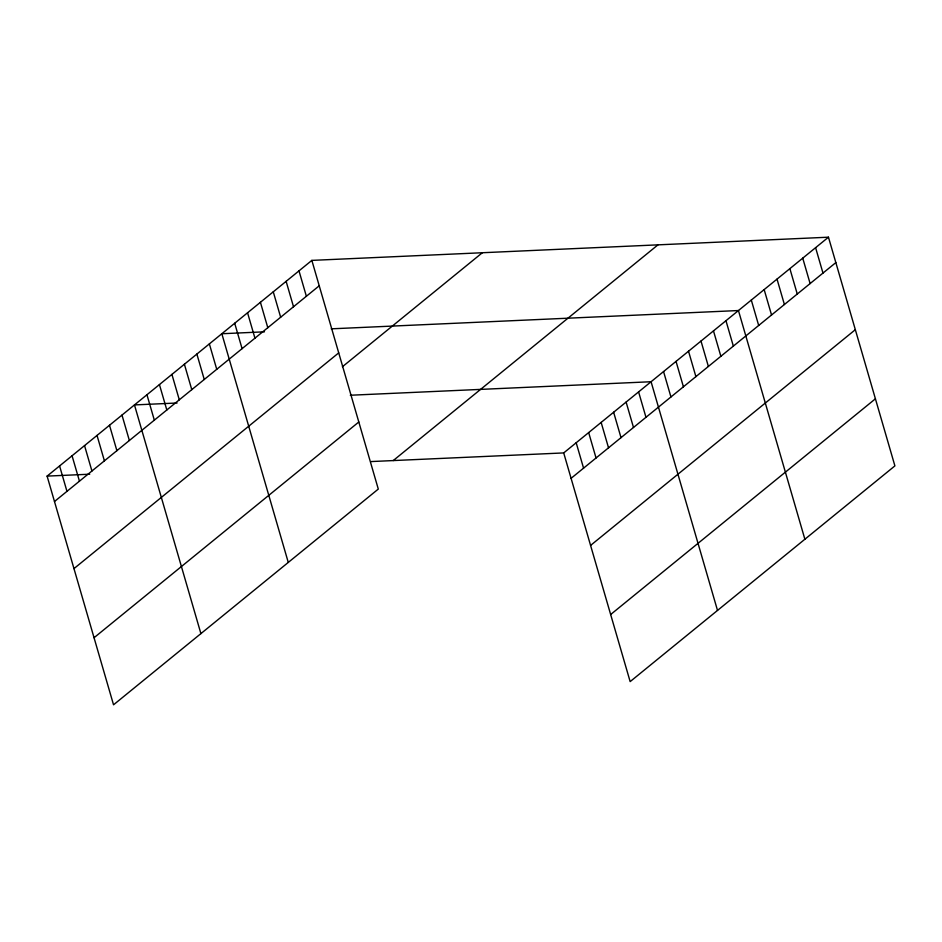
<?xml version="1.0" encoding="UTF-8"?>
<svg xmlns="http://www.w3.org/2000/svg" width="942" height="942" viewBox="0 0 942 942"><rect width="100%" height="100%" fill="white"/><g stroke="black" fill="none" stroke-linecap="round" stroke-linejoin="round"><path stroke-width="1.41" d="M311.849 260.392L378.295 489.075L113.535 704.804L47.1 476.11L311.849 260.392L828.465 237.196L894.9 465.89L630.151 681.608L563.705 452.925L828.465 237.196M54.483 501.521L319.232 285.791M73.971 568.603L338.72 352.873M342.393 366.756L482.339 252.739M94.047 637.722L358.808 421.992M393.226 460.579L657.975 244.849M571.087 478.324L835.837 262.606M590.575 545.418L855.336 329.688M610.652 614.525L875.412 398.807M264.455 331.82L221.841 333.739L288.276 562.421M331.231 328.829L738.446 310.542L804.88 539.236M177.084 403.011L134.471 404.919L200.905 633.613M350.318 395.24L651.075 381.734L717.51 610.428M47.1 476.11L89.725 474.203M371.266 461.556L563.705 452.925M815.595 247.675L822.978 273.086M802.737 258.155L810.12 283.566M789.879 268.635L797.262 294.045M777.02 279.115L784.403 304.513M764.162 289.594L771.545 314.993M751.304 300.062L758.687 325.473M725.964 320.716L733.347 346.126M713.483 330.889L720.865 356.288M701.001 341.051L708.384 366.462M688.52 351.225L695.903 376.635M676.038 361.398L683.421 386.797M663.557 371.56L670.939 396.971M638.594 391.907L645.976 417.306M626.112 402.069L633.495 427.48M613.631 412.243L621.014 437.653M601.149 422.416L608.532 447.815M588.668 432.578L596.05 457.989M576.186 442.752L583.569 468.162M298.991 270.86L306.374 296.271M286.132 281.34L293.515 306.751M273.274 291.82L280.657 317.23M260.416 302.3L267.799 327.71M247.558 312.779L254.941 338.19M234.699 323.259L242.082 348.658M209.36 343.901L216.742 369.311M196.878 354.074L204.261 379.485M184.397 364.248L191.779 389.647M171.915 374.41L179.298 399.82M159.434 384.583L166.816 409.994M146.952 394.757L154.335 420.156M121.989 415.092L129.372 440.503M109.507 425.266L116.89 450.665M97.026 435.428L104.409 460.838M84.544 445.601L91.927 471.012M72.063 455.775L79.446 481.174M59.581 465.937L66.964 491.347"/></g></svg>
